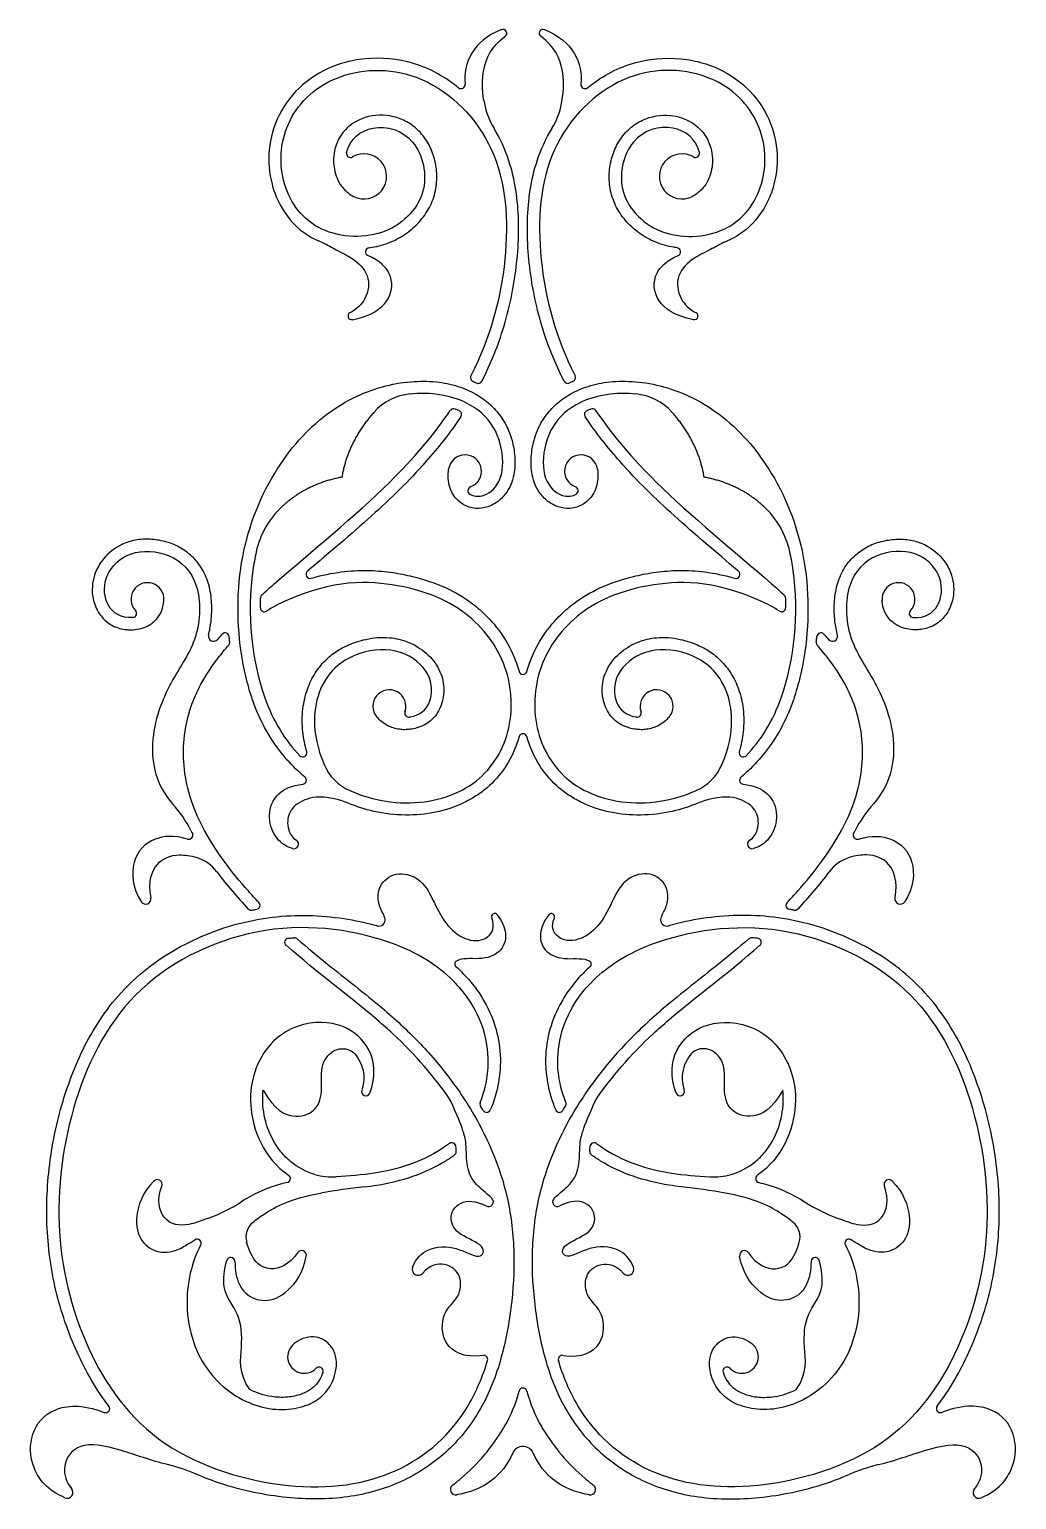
# Model space of a CAD drawing. Extents: x -103 to 101, y -110 to 99.
# Drawn here: x -103.16 to -90.14, y -99.1 to -79.69 of the extents above; entities that cross this region are included whole.
import ezdxf

# ---------------------------------------------------------------- set-up
doc = ezdxf.new("R2010")
doc.units = 0
doc.header["$MEASUREMENT"] = 0
doc.layers.add('LAYER_03', color=5, linetype='CONTINUOUS')

msp = doc.modelspace()

# ---------------------------------------------------------------- linework, layer by layer
at = {"layer": 'LAYER_03'}
for centre, radius, start, end in [((-96.915, -79.736), 0.0505, 306.7183, 111.1248), ((-96.387, -79.736), 0.0505, 68.8752, 233.2817), ((-97.468, -80.414), 0.0536, 231.1136, 5.7701), ((-95.833, -80.414), 0.0536, 174.2299, 308.8864), ((-96.156, -80.465), 1.023, 189.7863, 211.0457), ((-97.145, -80.465), 1.023, 328.9543, 350.2137), ((-98.926, -81.323), 0.0536, 167.1538, 300.3542), ((-98.748, -81.626), 0.298, 242.4834, 120.3542), ((-94.553, -81.626), 0.298, 59.6458, 297.5166), ((-94.376, -81.323), 0.0536, 239.6458, 12.8462), ((-100.277, -84.596), 2.312, 60.8796, 66.3355), ((-93.025, -84.596), 2.312, 113.6645, 119.1204), ((-98.676, -82.621), 0.0536, 97.5199, 245.4703), ((-94.625, -82.621), 0.0536, 294.5297, 82.4801), ((-98.911, -83.47), 0.0483, 117.711, 280.6569), ((-94.39, -83.47), 0.0483, 259.3431, 62.289), ((-97.29, -84.283), 0.0536, 152.8881, 245.3955), ((-97.242, -84.306), 0.0536, 243.1594, 332.8873), ((-96.06, -84.306), 0.0536, 207.1127, 296.8406), ((-96.012, -84.283), 0.0536, 294.6045, 27.1119), ((-98.071, -85.231), 0.735, 95.2444, 138.3159), ((-95.231, -85.231), 0.735, 41.6841, 84.7556), ((-97.565, -84.748), 0.0536, 69.6519, 145.9925), ((-97.515, -84.769), 0.0536, 326.1768, 65.3696), ((-95.787, -84.769), 0.0536, 114.6304, 213.8232), ((-95.736, -84.748), 0.0536, 34.0075, 110.3481), ((-97.416, -85.521), 0.218, 289.7069, 171.8163), ((-95.885, -85.521), 0.218, 8.1837, 250.2931), ((-97.325, -85.777), 0.0536, 109.7069, 240.6606), ((-95.977, -85.777), 0.0536, 299.3394, 70.2931), ((-99.031, -86.839), 1.169, 132.656, 167.4347), ((-94.271, -86.839), 1.169, 12.5653, 47.344), ((-99.46, -86.881), 0.0536, 130.4181, 286.4117), ((-93.842, -86.881), 0.0536, 253.5883, 49.5819), ((-101.605, -87.209), 0.218, 355.6005, 223.7315), ((-100.06, -87.191), 0.0536, 132.1014, 177.8582), ((-93.242, -87.191), 0.0536, 2.1418, 47.8986), ((-91.696, -87.209), 0.218, 316.2685, 184.3995), ((-101.802, -87.397), 0.0536, 274.8013, 43.7315), ((-100.062, -87.322), 0.0536, 179.9264, 302.6068), ((-98.949, -89.062), 2.012, 114.3759, 122.6068), ((-94.352, -89.062), 2.012, 57.3932, 65.6241), ((-93.239, -87.322), 0.0536, 237.3932, 0.0736), ((-91.5, -87.397), 0.0536, 136.2685, 265.1987), ((-100.735, -87.698), 0.0675, 165.6709, 319.557), ((-100.581, -87.707), 0.0536, 5.1395, 138.2864), ((-92.72, -87.707), 0.0536, 41.7136, 174.8605), ((-92.567, -87.698), 0.0675, 220.443, 14.3291), ((-100.574, -87.78), 0.0536, 319.0074, 6.1254), ((-92.728, -87.78), 0.0536, 173.8746, 220.9926), ((-96.651, -88.148), 0.0536, 195.366, 344.634), ((-98.414, -88.623), 0.218, 340.6077, 220.7082), ((-94.888, -88.623), 0.218, 319.2918, 199.3923), ((-98.157, -88.713), 0.0536, 160.6077, 278.882), ((-95.144, -88.713), 0.0536, 261.118, 19.3923), ((-96.651, -89.039), 0.0536, 15.721, 164.279), ((-99.556, -89.239), 0.0536, 223.7202, 15.7036), ((-93.745, -89.239), 0.0536, 164.2964, 316.2798), ((-98.672, -89.137), 0.655, 202.7364, 246.274), ((-94.629, -89.137), 0.655, 293.726, 337.2636), ((-99.562, -89.599), 0.0536, 275.2935, 50.2553), ((-93.739, -89.599), 0.0536, 129.7447, 264.7065), ((-99.374, -90.902), 1.083, 67.4543, 77.7179), ((-93.927, -90.902), 1.083, 102.2821, 112.5457), ((-102.507, -91.013), 1.654, 26.8718, 41.794), ((-90.794, -91.013), 1.654, 138.206, 153.1282), ((-101.061, -90.326), 0.0536, 252.6021, 27.6333), ((-99.673, -90.443), 0.0611, 253.8937, 58.331), ((-93.628, -90.443), 0.0611, 121.669, 286.1063), ((-92.241, -90.326), 0.0536, 152.3667, 287.3979), ((-101.117, -91.13), 0.534, 36.7277, 72.0626), ((-92.184, -91.13), 0.534, 107.9374, 143.2723), ((-101.629, -91.164), 0.0708, 213.9833, 9.9792), ((-100.174, -91.251), 0.0536, 280.115, 43.6001), ((-93.128, -91.251), 0.0536, 136.3999, 259.885), ((-91.673, -91.164), 0.0708, 170.0208, 326.0167), ((-100.236, -91.263), 0.0536, 223.3113, 281.1462), ((-97.024, -91.403), 0.0431, 37.2283, 203.1867), ((-96.277, -91.403), 0.0431, 336.8133, 142.7717), ((-93.065, -91.263), 0.0536, 258.8538, 316.6887), ((-98.55, -91.446), 0.0798, 254.2046, 312.003), ((-94.751, -91.446), 0.0798, 227.997, 285.7954), ((-99.742, -91.739), 0.0536, 93.4334, 228.5995), ((-99.664, -91.735), 0.0536, 48.9417, 91.9069), ((-93.637, -91.735), 0.0536, 88.0931, 131.0583), ((-93.56, -91.739), 0.0536, 311.4005, 86.5666), ((-97.506, -92.027), 0.0455, 121.4875, 228.2669), ((-95.795, -92.027), 0.0455, 311.7331, 58.5125), ((-98.725, -93.71), 0.0574, 159.8208, 338.236), ((-94.576, -93.71), 0.0574, 201.764, 20.1792), ((-97.165, -93.874), 0.0536, 158.0407, 210.708), ((-97.131, -93.932), 0.0536, 209.9021, 336.4498), ((-96.17, -93.932), 0.0536, 203.5502, 330.0979), ((-96.136, -93.874), 0.0536, 329.292, 21.9593), ((-97.589, -94.439), 0.0536, 3.9117, 127.8671), ((-97.586, -94.504), 0.0536, 306.4514, 1.7587), ((-95.715, -94.504), 0.0536, 178.2413, 233.5486), ((-95.712, -94.439), 0.0536, 52.1329, 176.0883), ((-101.477, -94.936), 0.0634, 339.1443, 135.7719), ((-99.774, -94.861), 0.0536, 282.631, 55.5344), ((-99.168, -94.034), 0.805, 253.3636, 273.8057), ((-94.133, -94.034), 0.805, 266.1943, 286.6364), ((-93.527, -94.861), 0.0536, 124.4656, 257.369), ((-91.824, -94.936), 0.0634, 44.2281, 200.8557), ((-97.763, -103.771), 8.857, 96.3351, 100.1192), ((-97.105, -95.166), 0.0634, 241.5065, 45.6521), ((-96.197, -95.166), 0.0634, 134.3479, 298.4935), ((-95.538, -103.771), 8.857, 79.8808, 83.6649), ((-101.511, -93.423), 2.084, 290.0121, 303.0597), ((-91.791, -93.423), 2.084, 236.9403, 249.9879), ((-100.059, -95.629), 0.247, 129.3753, 196.4176), ((-93.242, -95.629), 0.247, 343.5824, 50.6247), ((-100.952, -95.713), 0.0536, 332.3383, 121.5545), ((-92.35, -95.713), 0.0536, 58.4455, 207.6617), ((-100.506, -95.955), 0.0536, 3.4944, 162.8641), ((-99.572, -95.874), 0.0634, 349.8993, 146.5269), ((-93.729, -95.874), 0.0634, 33.4731, 190.1007), ((-92.795, -95.955), 0.0536, 17.1359, 176.5056), ((-98.033, -96.057), 0.0795, 159.4385, 320.1514), ((-95.269, -96.057), 0.0795, 219.8486, 20.5615), ((-99.538, -97.213), 0.218, 126.8143, 315.957), ((-93.763, -97.213), 0.218, 224.043, 53.1857), ((-97.17, -97.247), 0.0536, 343.1007, 98.4757), ((-96.132, -97.247), 0.0536, 81.5243, 196.8993), ((-99.343, -97.402), 0.0536, 342.6499, 135.957), ((-93.959, -97.402), 0.0536, 44.043, 197.3501), ((-96.651, -97.679), 0.0536, 13.9615, 166.0385), ((-98.412, -97.241), 1.761, 329.3475, 346.0385), ((-94.889, -97.241), 1.761, 193.9615, 210.6525), ((-102.158, -97.897), 0.0536, 249.1185, 37.2291), ((-91.143, -97.897), 0.0536, 142.7709, 290.8815), ((-96.651, -98.543), 0.147, 24.1607, 155.8387), ((-101.91, -100.98), 2.411, 66.6485, 76.3674), ((-91.391, -100.98), 2.411, 103.6326, 113.3515), ((-102.666, -99.004), 0.0767, 247.0174, 41.4982), ((-97.538, -98.966), 0.0711, 127.3054, 280.2919), ((-95.763, -98.966), 0.0711, 259.7081, 52.6946), ((-90.636, -99.004), 0.0767, 138.5018, 292.9826)]:
    msp.add_arc(centre, radius, start, end, dxfattribs=at)
for points, degree in [([(-96.933, -79.688), (-97.314, -79.836), (-97.443, -80.131), (-97.415, -80.408)], 3), ([(-96.369, -79.688), (-95.988, -79.836), (-95.859, -80.131), (-95.887, -80.408)], 3), ([(-97.312, -84.332), (-97.296, -84.339), (-97.281, -84.346), (-97.266, -84.354)], 3), ([(-95.99, -84.332), (-96.005, -84.339), (-96.02, -84.346), (-96.036, -84.354)], 3), ([(-98.619, -84.743), (-98.96, -85.126), (-99.041, -85.598)], 2), ([(-94.26, -85.598), (-94.341, -85.126), (-94.682, -84.743)], 2), ([(-99.041, -85.598), (-99.501, -85.684), (-99.822, -85.98)], 2), ([(-93.479, -85.98), (-93.8, -85.684), (-94.26, -85.598)], 2), ([(-100.621, -87.671), (-100.642, -87.695), (-100.663, -87.718), (-100.683, -87.742)], 3), ([(-92.68, -87.671), (-92.659, -87.695), (-92.639, -87.718), (-92.618, -87.742)], 3), ([(-101.032, -90.265), (-101.026, -90.277), (-101.02, -90.289), (-101.013, -90.301)], 3), ([(-92.27, -90.265), (-92.276, -90.277), (-92.282, -90.289), (-92.288, -90.301)], 3), ([(-100.689, -90.81), (-100.563, -90.98), (-100.422, -91.144), (-100.275, -91.3)], 3), ([(-92.613, -90.81), (-92.739, -90.98), (-92.879, -91.144), (-93.026, -91.3)], 3), ([(-100.226, -91.316), (-100.205, -91.312), (-100.185, -91.308), (-100.164, -91.304)], 3), ([(-93.076, -91.316), (-93.096, -91.312), (-93.117, -91.308), (-93.137, -91.304)], 3), ([(-97.536, -92.061), (-97.485, -92.107), (-97.436, -92.155), (-97.39, -92.206)], 3), ([(-95.765, -92.061), (-95.816, -92.107), (-95.865, -92.155), (-95.912, -92.206)], 3), ([(-97.608, -93.827), (-97.818, -93.515), (-98.067, -93.229), (-98.371, -92.945)], 3), ([(-95.694, -93.827), (-95.483, -93.515), (-95.235, -93.229), (-94.93, -92.945)], 3), ([(-97.178, -93.959), (-97.189, -93.94), (-97.2, -93.921), (-97.211, -93.902)], 3), ([(-96.124, -93.959), (-96.113, -93.94), (-96.101, -93.921), (-96.09, -93.902)], 3), ([(-97.533, -94.502), (-97.533, -94.48), (-97.534, -94.458), (-97.536, -94.435)], 3), ([(-95.769, -94.502), (-95.768, -94.48), (-95.767, -94.458), (-95.766, -94.435)], 3), ([(-96.785, -98.483), (-96.921, -98.786), (-97.153, -98.969), (-97.525, -99.036)], 3), ([(-95.776, -99.036), (-96.148, -98.969), (-96.381, -98.786), (-96.517, -98.483)], 3)]:
    msp.add_open_spline(points, degree=degree, dxfattribs=at)
for points, knots in [([(-97.165, -80.639), (-97.195, -80.466), (-97.183, -80.171), (-97.077, -79.92), (-96.884, -79.776)], [263.3929268, 263.3929268, 263.3929268, 263.3929268, 263.7376535, 264.1864776, 264.1864776, 264.1864776, 264.1864776]), ([(-96.137, -80.639), (-96.107, -80.466), (-96.118, -80.171), (-96.225, -79.92), (-96.417, -79.776)], [263.3929268, 263.3929268, 263.3929268, 263.3929268, 263.7376535, 264.1864776, 264.1864776, 264.1864776, 264.1864776]), ([(-97.502, -80.456), (-97.518, -80.442), (-97.629, -80.356), (-97.846, -80.22), (-98.268, -80.068), (-98.701, -80.047), (-99.18, -80.162), (-99.575, -80.387), (-99.893, -80.795), (-100.026, -81.266), (-99.993, -81.661), (-99.862, -82.029), (-99.667, -82.292), (-99.45, -82.432), (-99.362, -82.472), (-99.349, -82.478)], [238.290539, 238.290539, 238.290539, 238.290539, 238.338473, 238.604387, 238.86026, 239.33673, 239.558418, 239.956597, 240.335811, 240.6943, 241.034136, 241.209143, 241.564621, 241.749551, 241.782038, 241.782038, 241.782038, 241.782038]), ([(-95.8, -80.456), (-95.783, -80.442), (-95.673, -80.356), (-95.456, -80.22), (-95.034, -80.068), (-94.6, -80.047), (-94.122, -80.162), (-93.727, -80.387), (-93.408, -80.795), (-93.275, -81.266), (-93.308, -81.661), (-93.439, -82.029), (-93.634, -82.292), (-93.851, -82.432), (-93.939, -82.472), (-93.953, -82.478)], [265.165121, 265.165121, 265.165121, 265.165121, 265.213054, 265.478968, 265.734841, 266.211312, 266.432999, 266.831178, 267.210392, 267.568881, 267.908717, 268.083724, 268.439202, 268.624133, 268.656619, 268.656619, 268.656619, 268.656619]), ([(-98.978, -81.311), (-98.937, -81.133), (-98.641, -80.898), (-98.037, -81.072), (-97.842, -81.863), (-98.455, -82.483), (-99.439, -82.401), (-99.898, -81.702), (-99.825, -80.855), (-99.147, -80.206), (-97.95, -80.178), (-96.912, -81.187), (-96.802, -82.716), (-97.083, -83.76), (-97.337, -84.258)], [248.57439, 248.57439, 248.57439, 248.57439, 249.486298, 250.474345, 251.462392, 252.450438, 253.438485, 254.426532, 255.414578, 256.402625, 257.390672, 258.378718, 259.366765, 260.354812, 260.354812, 260.354812, 260.354812]), ([(-94.323, -81.311), (-94.364, -81.133), (-94.661, -80.898), (-95.265, -81.072), (-95.459, -81.863), (-94.847, -82.483), (-93.862, -82.401), (-93.404, -81.702), (-93.477, -80.855), (-94.155, -80.206), (-95.351, -80.178), (-96.39, -81.187), (-96.499, -82.716), (-96.218, -83.76), (-95.964, -84.258)], [248.57439, 248.57439, 248.57439, 248.57439, 249.486298, 250.474345, 251.462392, 252.450438, 253.438485, 254.426532, 255.414578, 256.402625, 257.390672, 258.378718, 259.366765, 260.354812, 260.354812, 260.354812, 260.354812]), ([(-98.683, -82.568), (-98.669, -82.566), (-98.571, -82.552), (-98.394, -82.502), (-98.176, -82.38), (-97.996, -82.214), (-97.863, -82.014), (-97.79, -81.79), (-97.782, -81.56), (-97.826, -81.343), (-97.917, -81.147), (-98.052, -80.987), (-98.274, -80.843), (-98.596, -80.786), (-98.903, -80.903), (-99.076, -81.098), (-99.14, -81.264), (-99.154, -81.414), (-99.139, -81.577), (-99.085, -81.712), (-99.001, -81.808), (-98.948, -81.854), (-98.908, -81.879), (-98.886, -81.89)], [244.443033, 244.443033, 244.443033, 244.443033, 244.475328, 244.665335, 244.850922, 245.031395, 245.208432, 245.38371, 245.553728, 245.718542, 245.878019, 246.033211, 246.181621, 246.464063, 246.742193, 246.886084, 247.036981, 247.135898, 247.220365, 247.403509, 247.453071, 247.504344, 247.559333, 247.559333, 247.559333, 247.559333]), ([(-94.618, -82.568), (-94.633, -82.566), (-94.731, -82.552), (-94.907, -82.502), (-95.126, -82.38), (-95.305, -82.214), (-95.438, -82.014), (-95.511, -81.79), (-95.52, -81.56), (-95.475, -81.343), (-95.385, -81.147), (-95.25, -80.987), (-95.028, -80.843), (-94.705, -80.786), (-94.399, -80.903), (-94.226, -81.098), (-94.161, -81.264), (-94.147, -81.414), (-94.162, -81.577), (-94.217, -81.712), (-94.3, -81.808), (-94.353, -81.854), (-94.394, -81.879), (-94.416, -81.89)], [244.443033, 244.443033, 244.443033, 244.443033, 244.475328, 244.665335, 244.850922, 245.031395, 245.208432, 245.38371, 245.553728, 245.718542, 245.878019, 246.033211, 246.181621, 246.464063, 246.742193, 246.886084, 247.036981, 247.135898, 247.220365, 247.403509, 247.453071, 247.504344, 247.559333, 247.559333, 247.559333, 247.559333]), ([(-97.194, -84.33), (-97.115, -84.176), (-96.93, -83.756), (-96.781, -83.175), (-96.714, -82.619), (-96.698, -82.077), (-96.776, -81.515), (-96.952, -81.127), (-97.033, -80.993)], [260.520127, 260.520127, 260.520127, 260.520127, 260.909086, 261.545128, 261.855809, 262.162592, 262.758391, 263.109655, 263.109655, 263.109655, 263.109655]), ([(-96.107, -84.33), (-96.187, -84.176), (-96.372, -83.756), (-96.521, -83.175), (-96.588, -82.619), (-96.603, -82.077), (-96.526, -81.515), (-96.349, -81.127), (-96.268, -80.993)], [260.520127, 260.520127, 260.520127, 260.520127, 260.909086, 261.545128, 261.855809, 262.162592, 262.758391, 263.109655, 263.109655, 263.109655, 263.109655]), ([(-99.152, -82.576), (-99.054, -82.63), (-98.882, -82.704), (-98.661, -82.919), (-98.696, -83.231), (-98.842, -83.38), (-98.934, -83.428)], [241.946313, 241.946313, 241.946313, 241.946313, 242.17459, 242.477946, 242.781303, 243.002104, 243.002104, 243.002104, 243.002104]), ([(-98.902, -83.518), (-98.647, -83.47), (-98.373, -83.266), (-98.358, -82.93), (-98.532, -82.746), (-98.698, -82.67)], [243.104508, 243.104508, 243.104508, 243.104508, 243.526697, 244.003606, 244.339744, 244.339744, 244.339744, 244.339744]), ([(-94.399, -83.518), (-94.655, -83.47), (-94.928, -83.266), (-94.943, -82.93), (-94.77, -82.746), (-94.603, -82.67)], [243.104508, 243.104508, 243.104508, 243.104508, 243.526697, 244.003606, 244.339744, 244.339744, 244.339744, 244.339744]), ([(-94.15, -82.576), (-94.248, -82.63), (-94.419, -82.704), (-94.64, -82.919), (-94.605, -83.231), (-94.459, -83.38), (-94.368, -83.428)], [268.820895, 268.820895, 268.820895, 268.820895, 269.049171, 269.352528, 269.655885, 269.876685, 269.876685, 269.876685, 269.876685]), ([(-99.528, -89.558), (-99.613, -89.487), (-99.817, -89.29), (-100.032, -88.976), (-100.172, -88.672), (-100.261, -88.42), (-100.359, -88.037), (-100.426, -87.483), (-100.39, -86.606), (-100.115, -85.799), (-99.671, -85.157), (-99.305, -84.799), (-98.915, -84.547), (-98.521, -84.395), (-98.146, -84.328), (-97.808, -84.329), (-97.517, -84.386), (-97.278, -84.49), (-97.087, -84.626), (-96.939, -84.789), (-96.846, -84.956), (-96.785, -85.136), (-96.754, -85.323), (-96.757, -85.51), (-96.798, -85.682), (-96.878, -85.829), (-96.994, -85.936), (-97.129, -86.001), (-97.28, -86.023), (-97.42, -85.977), (-97.516, -85.903), (-97.577, -85.826), (-97.623, -85.728), (-97.643, -85.613), (-97.638, -85.531), (-97.632, -85.49)], [743.853604, 743.853604, 743.853604, 743.853604, 744.099881, 744.487238, 744.698872, 744.848445, 745.084373, 745.583936, 746.093261, 747.039137, 747.4577, 747.835024, 748.178167, 748.491658, 748.775447, 749.027245, 749.245086, 749.43603, 749.606806, 749.767794, 749.925957, 750.032239, 750.191931, 750.347569, 750.448039, 750.58731, 750.715584, 750.797006, 750.920811, 751.050135, 751.116988, 751.190078, 751.269824, 751.356239, 751.450932, 751.450932, 751.450932, 751.450932]), ([(-95.669, -85.49), (-95.663, -85.531), (-95.659, -85.613), (-95.679, -85.728), (-95.724, -85.826), (-95.786, -85.903), (-95.882, -85.977), (-96.021, -86.023), (-96.173, -86.001), (-96.307, -85.936), (-96.424, -85.829), (-96.504, -85.682), (-96.545, -85.51), (-96.547, -85.323), (-96.516, -85.136), (-96.456, -84.956), (-96.363, -84.789), (-96.215, -84.626), (-96.024, -84.49), (-95.784, -84.386), (-95.493, -84.329), (-95.155, -84.328), (-94.78, -84.395), (-94.386, -84.547), (-93.996, -84.799), (-93.63, -85.157), (-93.186, -85.799), (-92.912, -86.606), (-92.876, -87.483), (-92.942, -88.037), (-93.041, -88.42), (-93.129, -88.672), (-93.269, -88.976), (-93.485, -89.29), (-93.689, -89.487), (-93.773, -89.558)], [807.376342, 807.376342, 807.376342, 807.376342, 807.471034, 807.557449, 807.637196, 807.710285, 807.777139, 807.906463, 808.030268, 808.11169, 808.239963, 808.379235, 808.479705, 808.635343, 808.795035, 808.901317, 809.059479, 809.220467, 809.391243, 809.582187, 809.800028, 810.051827, 810.335615, 810.649106, 810.992249, 811.369574, 811.788136, 812.734012, 813.243338, 813.7429, 813.978828, 814.128402, 814.340035, 814.727392, 814.97367, 814.97367, 814.97367, 814.97367]), ([(-97.351, -85.823), (-97.284, -85.861), (-97.115, -85.856), (-96.889, -85.608), (-96.931, -85.071), (-97.198, -84.693), (-97.633, -84.494), (-98.021, -84.489), (-98.138, -84.5)], [752.2304, 752.2304, 752.2304, 752.2304, 752.871384, 753.626351, 754.381319, 755.136287, 755.891255, 756.191532, 756.191532, 756.191532, 756.191532]), ([(-95.164, -84.5), (-95.281, -84.489), (-95.669, -84.494), (-96.104, -84.693), (-96.37, -85.071), (-96.413, -85.608), (-96.187, -85.856), (-96.018, -85.861), (-95.951, -85.823)], [802.635741, 802.635741, 802.635741, 802.635741, 802.936019, 803.690986, 804.445954, 805.200922, 805.95589, 806.596874, 806.596874, 806.596874, 806.596874]), ([(-100.096, -87.151), (-100.042, -87.103), (-99.494, -86.616), (-98.488, -85.813), (-97.827, -85.04), (-97.61, -84.718)], [772.680922, 772.680922, 772.680922, 772.680922, 772.790218, 773.777892, 774.448162, 774.448162, 774.448162, 774.448162]), ([(-97.47, -84.799), (-97.61, -85.007), (-97.974, -85.471), (-98.662, -86.138), (-99.207, -86.595), (-99.491, -86.837), (-99.495, -86.841)], [774.614592, 774.614592, 774.614592, 774.614592, 775.175642, 775.932042, 776.755717, 776.767121, 776.767121, 776.767121, 776.767121]), ([(-97.546, -84.698), (-97.532, -84.703), (-97.514, -84.71), (-97.496, -84.718), (-97.492, -84.72)], [774.50145783, 774.50145783, 774.50145783, 774.50145783, 774.53605061, 774.54534257, 774.54534257, 774.54534257, 774.54534257]), ([(-93.807, -86.841), (-93.811, -86.837), (-94.095, -86.595), (-94.64, -86.138), (-95.327, -85.471), (-95.692, -85.007), (-95.831, -84.799)], [782.060153, 782.060153, 782.060153, 782.060153, 782.071557, 782.895231, 783.651632, 784.212681, 784.212681, 784.212681, 784.212681]), ([(-95.809, -84.72), (-95.805, -84.718), (-95.788, -84.71), (-95.769, -84.703), (-95.755, -84.698)], [784.28193087, 784.28193087, 784.28193087, 784.28193087, 784.29122284, 784.32581562, 784.32581562, 784.32581562, 784.32581562]), ([(-95.692, -84.718), (-95.474, -85.04), (-94.814, -85.813), (-93.808, -86.616), (-93.26, -87.103), (-93.206, -87.151)], [784.379111, 784.379111, 784.379111, 784.379111, 785.049381, 786.037055, 786.146352, 786.146352, 786.146352, 786.146352]), ([(-100.8, -87.682), (-100.785, -87.624), (-100.76, -87.483), (-100.752, -87.26), (-100.786, -87.022), (-100.874, -86.809), (-101.011, -86.638), (-101.182, -86.515), (-101.372, -86.441), (-101.569, -86.411), (-101.765, -86.422), (-102.002, -86.496), (-102.198, -86.661), (-102.331, -86.921), (-102.349, -87.17), (-102.261, -87.389), (-102.134, -87.529), (-102.001, -87.592), (-101.892, -87.612), (-101.769, -87.616), (-101.655, -87.593), (-101.555, -87.535), (-101.486, -87.478), (-101.416, -87.379), (-101.393, -87.283), (-101.388, -87.226)], [138.445204, 138.445204, 138.445204, 138.445204, 138.579992, 138.764532, 138.944397, 139.115262, 139.276067, 139.431184, 139.582875, 139.731142, 139.876427, 140.019277, 140.283349, 140.432133, 140.666174, 140.827097, 140.950067, 141.082443, 141.152548, 141.195668, 141.359916, 141.406038, 141.455028, 141.560035, 141.672425, 141.672425, 141.672425, 141.672425]), ([(-101.797, -87.451), (-101.817, -87.452), (-101.99, -87.454), (-102.186, -87.272), (-102.186, -86.882), (-101.863, -86.551), (-101.291, -86.575), (-100.891, -86.966), (-100.912, -87.749), (-101.301, -88.259), (-101.616, -89.04), (-101.497, -89.661), (-101.274, -89.911)], [142.410755, 142.410755, 142.410755, 142.410755, 142.472444, 142.971136, 143.469828, 143.96852, 144.467213, 144.965905, 145.464597, 145.963289, 146.461981, 146.882299, 146.882299, 146.882299, 146.882299]), ([(-92.501, -87.682), (-92.516, -87.624), (-92.542, -87.483), (-92.55, -87.26), (-92.515, -87.022), (-92.428, -86.809), (-92.291, -86.638), (-92.12, -86.515), (-91.929, -86.441), (-91.732, -86.411), (-91.537, -86.422), (-91.299, -86.496), (-91.103, -86.661), (-90.97, -86.921), (-90.953, -87.17), (-91.04, -87.389), (-91.167, -87.529), (-91.301, -87.592), (-91.409, -87.612), (-91.533, -87.616), (-91.646, -87.593), (-91.747, -87.535), (-91.816, -87.478), (-91.885, -87.379), (-91.909, -87.283), (-91.914, -87.226)], [138.445204, 138.445204, 138.445204, 138.445204, 138.579992, 138.764532, 138.944397, 139.115262, 139.276067, 139.431184, 139.582875, 139.731142, 139.876427, 140.019277, 140.283349, 140.432133, 140.666174, 140.827097, 140.950067, 141.082443, 141.152548, 141.195668, 141.359916, 141.406038, 141.455028, 141.560035, 141.672425, 141.672425, 141.672425, 141.672425]), ([(-91.504, -87.451), (-91.485, -87.452), (-91.311, -87.454), (-91.116, -87.272), (-91.115, -86.882), (-91.439, -86.551), (-92.01, -86.575), (-92.41, -86.966), (-92.389, -87.749), (-92, -88.259), (-91.685, -89.04), (-91.805, -89.661), (-92.027, -89.911)], [142.410755, 142.410755, 142.410755, 142.410755, 142.472444, 142.971136, 143.469828, 143.96852, 144.467213, 144.965905, 145.464597, 145.963289, 146.461981, 146.882299, 146.882299, 146.882299, 146.882299]), ([(-100.171, -86.585), (-100.189, -86.664), (-100.306, -87.302), (-100.184, -88.456), (-99.785, -89.078), (-99.595, -89.276)], [758.596541, 758.596541, 758.596541, 758.596541, 758.706719, 759.461687, 759.979738, 759.979738, 759.979738, 759.979738]), ([(-93.707, -89.276), (-93.517, -89.078), (-93.117, -88.456), (-92.995, -87.302), (-93.112, -86.664), (-93.13, -86.585)], [798.847535, 798.847535, 798.847535, 798.847535, 799.365586, 800.120554, 800.230732, 800.230732, 800.230732, 800.230732]), ([(-98.936, -89.737), (-98.737, -89.824), (-98.189, -89.963), (-97.328, -89.78), (-96.798, -89.099), (-96.772, -88.183), (-97.252, -87.424), (-98.111, -86.982), (-99.159, -86.948), (-99.779, -87.23)], [767.388861, 767.388861, 767.388861, 767.388861, 767.842406, 768.597374, 769.352341, 770.107309, 770.862277, 771.617245, 772.248268, 772.248268, 772.248268, 772.248268]), ([(-99.445, -86.933), (-99.423, -86.926), (-99.278, -86.886), (-99.019, -86.836), (-98.679, -86.823), (-98.379, -86.852), (-98.041, -86.918), (-97.677, -87.037), (-97.351, -87.231), (-97.093, -87.46), (-96.885, -87.717), (-96.76, -87.973), (-96.713, -88.125), (-96.702, -88.162)], [776.876025, 776.876025, 776.876025, 776.876025, 776.927628, 777.212523, 777.463924, 777.687136, 777.885744, 778.234516, 778.539841, 778.729402, 779.005112, 779.275592, 779.361532, 779.361532, 779.361532, 779.361532]), ([(-96.599, -88.162), (-96.589, -88.125), (-96.541, -87.973), (-96.416, -87.717), (-96.209, -87.46), (-95.95, -87.231), (-95.624, -87.037), (-95.261, -86.918), (-94.922, -86.852), (-94.622, -86.823), (-94.282, -86.836), (-94.024, -86.886), (-93.879, -86.926), (-93.857, -86.933)], [779.465741, 779.465741, 779.465741, 779.465741, 779.551682, 779.822161, 780.097871, 780.287432, 780.592757, 780.94153, 781.140137, 781.363349, 781.61475, 781.899646, 781.951249, 781.951249, 781.951249, 781.951249]), ([(-93.522, -87.23), (-94.142, -86.948), (-95.19, -86.982), (-96.049, -87.424), (-96.53, -88.183), (-96.503, -89.099), (-95.973, -89.78), (-95.113, -89.963), (-94.564, -89.824), (-94.366, -89.737)], [786.579006, 786.579006, 786.579006, 786.579006, 787.210029, 787.964997, 788.719964, 789.474932, 790.2299, 790.984868, 791.438413, 791.438413, 791.438413, 791.438413]), ([(-100.116, -87.322), (-100.116, -87.302), (-100.115, -87.258), (-100.114, -87.214), (-100.113, -87.189)], [772.54953543, 772.54953543, 772.54953543, 772.54953543, 772.59346171, 772.64897754, 772.64897754, 772.64897754, 772.64897754]), ([(-93.188, -87.189), (-93.187, -87.214), (-93.186, -87.258), (-93.186, -87.302), (-93.186, -87.322)], [786.17829591, 786.17829591, 786.17829591, 786.17829591, 786.23381174, 786.27773802, 786.27773802, 786.27773802, 786.27773802]), ([(-100.521, -87.774), (-100.523, -87.755), (-100.525, -87.731), (-100.527, -87.707), (-100.528, -87.702)], [138.11104762, 138.11104762, 138.11104762, 138.11104762, 138.15329463, 138.16512002, 138.16512002, 138.16512002, 138.16512002]), ([(-99.504, -89.225), (-99.529, -89.139), (-99.567, -88.95), (-99.567, -88.668), (-99.506, -88.404), (-99.404, -88.189), (-99.272, -88.02), (-99.12, -87.896), (-98.938, -87.8), (-98.703, -87.724), (-98.433, -87.702), (-98.199, -87.755), (-97.998, -87.857), (-97.855, -87.981), (-97.756, -88.134), (-97.697, -88.292), (-97.688, -88.456), (-97.726, -88.607), (-97.775, -88.71), (-97.847, -88.799), (-97.942, -88.869), (-98.043, -88.91), (-98.134, -88.928), (-98.211, -88.934), (-98.312, -88.927), (-98.447, -88.886), (-98.538, -88.812), (-98.579, -88.765)], [760.085842, 760.085842, 760.085842, 760.085842, 760.285926, 760.514931, 760.713964, 760.888119, 761.04548, 761.190185, 761.324419, 761.505821, 761.739156, 761.9264, 762.035251, 762.243131, 762.343314, 762.439782, 762.619196, 762.703783, 762.787289, 762.872215, 762.959039, 763.048159, 763.116041, 763.166351, 763.220662, 763.341438, 763.478041, 763.478041, 763.478041, 763.478041]), ([(-94.722, -88.765), (-94.763, -88.812), (-94.854, -88.886), (-94.99, -88.927), (-95.09, -88.934), (-95.167, -88.928), (-95.258, -88.91), (-95.36, -88.869), (-95.454, -88.799), (-95.527, -88.71), (-95.576, -88.607), (-95.614, -88.456), (-95.605, -88.292), (-95.545, -88.134), (-95.446, -87.981), (-95.304, -87.857), (-95.102, -87.755), (-94.869, -87.702), (-94.598, -87.724), (-94.364, -87.8), (-94.182, -87.896), (-94.03, -88.02), (-93.898, -88.189), (-93.795, -88.404), (-93.734, -88.668), (-93.735, -88.95), (-93.773, -89.139), (-93.797, -89.225)], [795.349233, 795.349233, 795.349233, 795.349233, 795.485836, 795.606611, 795.660923, 795.711233, 795.779114, 795.868235, 795.955058, 796.039985, 796.123491, 796.208077, 796.387491, 796.483959, 796.584142, 796.792022, 796.900874, 797.088118, 797.321452, 797.502854, 797.637089, 797.781793, 797.939154, 798.113309, 798.312342, 798.541348, 798.741431, 798.741431, 798.741431, 798.741431]), ([(-92.781, -87.774), (-92.779, -87.755), (-92.776, -87.731), (-92.774, -87.707), (-92.774, -87.702)], [138.11104762, 138.11104762, 138.11104762, 138.11104762, 138.15329463, 138.16512002, 138.16512002, 138.16512002, 138.16512002]), ([(-100.135, -91.214), (-100.182, -91.164), (-100.343, -90.99), (-100.596, -90.681), (-100.876, -90.249), (-101.118, -89.682), (-101.166, -88.995), (-100.959, -88.393), (-100.716, -88.034), (-100.582, -87.87), (-100.533, -87.815)], [135.207352, 135.207352, 135.207352, 135.207352, 135.361874, 135.738725, 136.098526, 136.512127, 137.110327, 137.604373, 137.913508, 138.078153, 138.078153, 138.078153, 138.078153]), ([(-98.149, -88.766), (-98.145, -88.765), (-98.012, -88.743), (-97.847, -88.598), (-97.839, -88.194), (-98.236, -87.85), (-98.816, -87.871), (-99.376, -88.24), (-99.456, -88.96), (-99.276, -89.391)], [764.242947, 764.242947, 764.242947, 764.242947, 764.256768, 764.728335, 765.199902, 765.671469, 766.143036, 766.614603, 767.017643, 767.017643, 767.017643, 767.017643]), ([(-94.025, -89.391), (-93.845, -88.96), (-93.925, -88.24), (-94.486, -87.871), (-95.065, -87.85), (-95.462, -88.194), (-95.455, -88.598), (-95.289, -88.743), (-95.156, -88.765), (-95.152, -88.766)], [791.80963, 791.80963, 791.80963, 791.80963, 792.212671, 792.684238, 793.155805, 793.627372, 794.098938, 794.570505, 794.584326, 794.584326, 794.584326, 794.584326]), ([(-93.167, -91.214), (-93.119, -91.164), (-92.958, -90.99), (-92.706, -90.681), (-92.426, -90.249), (-92.183, -89.682), (-92.135, -88.995), (-92.343, -88.393), (-92.585, -88.034), (-92.72, -87.87), (-92.768, -87.815)], [135.207352, 135.207352, 135.207352, 135.207352, 135.361874, 135.738725, 136.098526, 136.512127, 137.110327, 137.604373, 137.913508, 138.078153, 138.078153, 138.078153, 138.078153]), ([(-96.702, -89.024), (-96.711, -89.054), (-96.756, -89.196), (-96.875, -89.44), (-97.075, -89.666), (-97.27, -89.812), (-97.492, -89.935), (-97.805, -90.037), (-98.208, -90.074), (-98.601, -90.027), (-98.849, -89.948), (-98.959, -89.902)], [739.44419, 739.44419, 739.44419, 739.44419, 739.513531, 739.778713, 740.045982, 740.182723, 740.322811, 740.612039, 740.913434, 741.2254, 741.492875, 741.492875, 741.492875, 741.492875]), ([(-94.342, -89.902), (-94.453, -89.948), (-94.7, -90.027), (-95.093, -90.074), (-95.497, -90.037), (-95.809, -89.935), (-96.031, -89.812), (-96.226, -89.666), (-96.426, -89.44), (-96.546, -89.196), (-96.591, -89.054), (-96.599, -89.024)], [737.291792, 737.291792, 737.291792, 737.291792, 737.559267, 737.871233, 738.172627, 738.461856, 738.601944, 738.738685, 739.005953, 739.271136, 739.340477, 739.340477, 739.340477, 739.340477]), ([(-99.69, -90.502), (-99.802, -90.47), (-99.953, -90.326), (-100.026, -90.066), (-99.929, -89.776), (-99.704, -89.666), (-99.557, -89.652)], [742.699402, 742.699402, 742.699402, 742.699402, 742.928623, 743.228976, 743.529329, 743.759383, 743.759383, 743.759383, 743.759383]), ([(-93.744, -89.652), (-93.598, -89.666), (-93.373, -89.776), (-93.275, -90.066), (-93.349, -90.326), (-93.499, -90.47), (-93.611, -90.502)], [815.067891, 815.067891, 815.067891, 815.067891, 815.297944, 815.598298, 815.898651, 816.127871, 816.127871, 816.127871, 816.127871]), ([(-99.144, -89.844), (-99.342, -89.801), (-99.575, -89.857), (-99.752, -90.003), (-99.772, -90.233), (-99.694, -90.359), (-99.641, -90.391)], [741.6376247, 741.6376247, 741.6376247, 741.6376247, 741.8595478, 742.1260292, 742.3925105, 742.5686349, 742.5686349, 742.5686349, 742.5686349]), ([(-93.66, -90.391), (-93.607, -90.359), (-93.53, -90.233), (-93.549, -90.003), (-93.726, -89.857), (-93.959, -89.801), (-94.157, -89.844)], [816.2586385, 816.2586385, 816.2586385, 816.2586385, 816.4347629, 816.7012443, 816.9677257, 817.1896487, 817.1896487, 817.1896487, 817.1896487]), ([(-101.077, -90.377), (-101.254, -90.322), (-101.562, -90.352), (-101.825, -90.614), (-101.813, -91.017), (-101.687, -91.203)], [147.318913, 147.318913, 147.318913, 147.318913, 147.657174, 148.076803, 148.451193, 148.451193, 148.451193, 148.451193]), ([(-92.224, -90.377), (-92.048, -90.322), (-91.739, -90.352), (-91.477, -90.614), (-91.488, -91.017), (-91.614, -91.203)], [147.318913, 147.318913, 147.318913, 147.318913, 147.657174, 148.076803, 148.451193, 148.451193, 148.451193, 148.451193]), ([(-101.559, -91.151), (-101.598, -90.93), (-101.493, -90.655), (-101.241, -90.57), (-101.039, -90.593), (-100.953, -90.621)], [148.5950364, 148.5950364, 148.5950364, 148.5950364, 148.9040265, 149.2412449, 149.4447524, 149.4447524, 149.4447524, 149.4447524]), ([(-91.742, -91.151), (-91.704, -90.93), (-91.808, -90.655), (-92.061, -90.57), (-92.262, -90.593), (-92.349, -90.621)], [148.5950364, 148.5950364, 148.5950364, 148.5950364, 148.9040265, 149.2412449, 149.4447524, 149.4447524, 149.4447524, 149.4447524]), ([(-98.497, -91.505), (-98.451, -91.463), (-98.505, -91.339), (-98.571, -91.217), (-98.558, -90.957), (-98.297, -90.788), (-97.973, -90.905), (-97.827, -91.206), (-97.66, -91.542), (-97.38, -91.737), (-97.098, -91.714), (-97.015, -91.534), (-97.064, -91.42)], [439.921352, 439.921352, 439.921352, 439.921352, 440.117818, 440.359785, 440.601751, 440.843718, 441.085684, 441.32765, 441.569617, 441.811583, 442.05355, 442.261073, 442.261073, 442.261073, 442.261073]), ([(-94.805, -91.505), (-94.851, -91.463), (-94.797, -91.339), (-94.73, -91.217), (-94.743, -90.957), (-95.004, -90.788), (-95.329, -90.905), (-95.475, -91.206), (-95.641, -91.542), (-95.921, -91.737), (-96.204, -91.714), (-96.287, -91.534), (-96.237, -91.42)], [439.921352, 439.921352, 439.921352, 439.921352, 440.117818, 440.359785, 440.601751, 440.843718, 441.085684, 441.32765, 441.569617, 441.811583, 442.05355, 442.261073, 442.261073, 442.261073, 442.261073]), ([(-102.116, -97.864), (-102.283, -97.645), (-102.564, -97.152), (-102.843, -96.336), (-102.961, -95.456), (-102.906, -94.553), (-102.695, -93.669), (-102.389, -92.976), (-102.037, -92.483), (-101.712, -92.153), (-101.328, -91.875), (-100.899, -91.653), (-100.438, -91.491), (-99.807, -91.366), (-99.178, -91.383), (-98.721, -91.481), (-98.576, -91.521), (-98.572, -91.523)], [432.747539, 432.747539, 432.747539, 432.747539, 433.36569, 434.009863, 434.668466, 435.345049, 436.024323, 436.695474, 437.03167, 437.374565, 437.728217, 438.089461, 438.4544, 438.818832, 439.523222, 439.851804, 439.861321, 439.861321, 439.861321, 439.861321]), ([(-96.99, -91.377), (-96.928, -91.458), (-96.845, -91.656), (-96.939, -91.885), (-97.19, -91.978), (-97.456, -91.943), (-97.53, -91.988)], [442.3541266, 442.3541266, 442.3541266, 442.3541266, 442.554953, 442.8087984, 443.0626439, 443.2694126, 443.2694126, 443.2694126, 443.2694126]), ([(-96.311, -91.377), (-96.373, -91.458), (-96.457, -91.656), (-96.363, -91.885), (-96.111, -91.978), (-95.845, -91.943), (-95.772, -91.988)], [442.3541266, 442.3541266, 442.3541266, 442.3541266, 442.554953, 442.8087984, 443.0626439, 443.2694126, 443.2694126, 443.2694126, 443.2694126]), ([(-91.186, -97.864), (-91.019, -97.645), (-90.738, -97.152), (-90.458, -96.336), (-90.34, -95.456), (-90.395, -94.553), (-90.606, -93.669), (-90.912, -92.976), (-91.264, -92.483), (-91.589, -92.153), (-91.973, -91.875), (-92.403, -91.653), (-92.863, -91.491), (-93.494, -91.366), (-94.124, -91.383), (-94.58, -91.481), (-94.725, -91.521), (-94.73, -91.523)], [432.747539, 432.747539, 432.747539, 432.747539, 433.36569, 434.009863, 434.668466, 435.345049, 436.024323, 436.695474, 437.03167, 437.374565, 437.728217, 438.089461, 438.4544, 438.818832, 439.523222, 439.851804, 439.861321, 439.861321, 439.861321, 439.861321]), ([(-97.509, -92.314), (-97.687, -92.117), (-98.263, -91.697), (-99.938, -91.378), (-101.767, -92.169), (-102.61, -93.676), (-102.884, -95.483), (-102.482, -97.134), (-101.517, -98.493), (-99.684, -99.037), (-98.251, -98.827), (-97.438, -98.089), (-97.182, -97.472), (-97.118, -97.262)], [446.743176, 446.743176, 446.743176, 446.743176, 447.46711, 448.454785, 449.442459, 450.430134, 451.417808, 452.405482, 453.393157, 454.380831, 455.368505, 456.35618, 456.826385, 456.826385, 456.826385, 456.826385]), ([(-95.792, -92.314), (-95.614, -92.117), (-95.038, -91.697), (-93.363, -91.378), (-91.534, -92.169), (-90.691, -93.676), (-90.418, -95.483), (-90.819, -97.134), (-91.785, -98.493), (-93.617, -99.037), (-95.051, -98.827), (-95.864, -98.089), (-96.12, -97.472), (-96.183, -97.262)], [446.743176, 446.743176, 446.743176, 446.743176, 447.46711, 448.454785, 449.442459, 450.430133, 451.417808, 452.405482, 453.393157, 454.380831, 455.368505, 456.35618, 456.826385, 456.826385, 456.826385, 456.826385]), ([(-98.371, -92.945), (-98.436, -92.885), (-98.846, -92.518), (-99.356, -92.15), (-99.777, -91.779)], [463.053463, 463.053463, 463.053463, 463.053463, 463.220237, 464.070976, 464.070976, 464.070976, 464.070976]), ([(-99.745, -91.685), (-99.74, -91.685), (-99.713, -91.683), (-99.687, -91.682), (-99.666, -91.682)], [420.17775457, 420.17775457, 420.17775457, 420.17775457, 420.18996155, 420.23670253, 420.23670253, 420.23670253, 420.23670253]), ([(-99.629, -91.695), (-99.499, -91.808), (-99.126, -92.116), (-98.656, -92.476), (-98.341, -92.754), (-98.261, -92.828)], [420.266698, 420.266698, 420.266698, 420.266698, 420.653217, 421.348356, 421.591888, 421.591888, 421.591888, 421.591888]), ([(-93.672, -91.695), (-93.803, -91.808), (-94.175, -92.116), (-94.646, -92.476), (-94.96, -92.754), (-95.04, -92.828)], [420.266698, 420.266698, 420.266698, 420.266698, 420.653217, 421.348356, 421.591888, 421.591888, 421.591888, 421.591888]), ([(-94.93, -92.945), (-94.866, -92.885), (-94.455, -92.518), (-93.945, -92.15), (-93.524, -91.779)], [419.065878, 419.065878, 419.065878, 419.065878, 419.232652, 420.083391, 420.083391, 420.083391, 420.083391]), ([(-93.556, -91.685), (-93.562, -91.685), (-93.588, -91.683), (-93.614, -91.682), (-93.635, -91.682)], [420.17775457, 420.17775457, 420.17775457, 420.17775457, 420.18996155, 420.23670253, 420.23670253, 420.23670253, 420.23670253]), ([(-97.39, -92.206), (-97.338, -92.263), (-97.246, -92.379), (-97.1, -92.618), (-96.978, -92.931), (-96.938, -93.284), (-96.97, -93.629), (-97.031, -93.837), (-97.082, -93.954)], [443.486867, 443.486867, 443.486867, 443.486867, 443.659253, 443.816184, 444.113691, 444.405648, 444.603742, 444.888066, 444.888066, 444.888066, 444.888066]), ([(-95.912, -92.206), (-95.963, -92.263), (-96.055, -92.379), (-96.202, -92.618), (-96.324, -92.931), (-96.364, -93.284), (-96.331, -93.629), (-96.27, -93.837), (-96.219, -93.954)], [443.486867, 443.486867, 443.486867, 443.486867, 443.659253, 443.816184, 444.113691, 444.405648, 444.603742, 444.888066, 444.888066, 444.888066, 444.888066]), ([(-97.215, -93.854), (-97.161, -93.721), (-97.055, -93.26), (-97.179, -92.738), (-97.444, -92.386), (-97.509, -92.314)], [445.062696, 445.062696, 445.062696, 445.062696, 445.491761, 446.479436, 446.743176, 446.743176, 446.743176, 446.743176]), ([(-96.086, -93.854), (-96.14, -93.721), (-96.247, -93.26), (-96.123, -92.738), (-95.857, -92.386), (-95.792, -92.314)], [445.062696, 445.062696, 445.062696, 445.062696, 445.491761, 446.479436, 446.743176, 446.743176, 446.743176, 446.743176]), ([(-98.672, -93.732), (-98.63, -93.628), (-98.582, -93.312), (-98.788, -92.938), (-99.269, -92.732), (-99.987, -92.923), (-100.393, -93.8), (-100.069, -94.593), (-99.744, -94.816)], [244.188352, 244.188352, 244.188352, 244.188352, 244.523014, 245.16168, 245.800346, 246.439012, 247.077679, 247.650948, 247.650948, 247.650948, 247.650948]), ([(-94.63, -93.732), (-94.671, -93.628), (-94.72, -93.312), (-94.513, -92.938), (-94.032, -92.732), (-93.314, -92.923), (-92.909, -93.8), (-93.232, -94.593), (-93.558, -94.816)], [270.942524, 270.942524, 270.942524, 270.942524, 271.277186, 271.915852, 272.554518, 273.193184, 273.83185, 274.40512, 274.40512, 274.40512, 274.40512]), ([(-98.261, -92.828), (-98.104, -92.974), (-97.81, -93.276), (-97.408, -93.809), (-97.069, -94.419), (-96.832, -95.116), (-96.75, -95.844), (-96.796, -96.569), (-96.908, -97.162), (-97.066, -97.617), (-97.275, -98.041), (-97.649, -98.503), (-98.147, -98.829), (-98.599, -98.994), (-99.103, -99.099), (-99.647, -99.098), (-100.208, -99.01), (-100.605, -98.904), (-100.852, -98.811), (-100.954, -98.766)], [421.591888, 421.591888, 421.591888, 421.591888, 422.073207, 422.53292, 423.083005, 423.630557, 424.172333, 424.712066, 425.253074, 425.521105, 425.786427, 426.309583, 426.834371, 427.103664, 427.382341, 427.984054, 428.312111, 428.651902, 428.902237, 428.902237, 428.902237, 428.902237]), ([(-95.04, -92.828), (-95.197, -92.974), (-95.491, -93.276), (-95.894, -93.809), (-96.232, -94.419), (-96.47, -95.116), (-96.551, -95.844), (-96.505, -96.569), (-96.393, -97.162), (-96.235, -97.617), (-96.026, -98.041), (-95.653, -98.503), (-95.154, -98.829), (-94.703, -98.994), (-94.198, -99.099), (-93.654, -99.098), (-93.094, -99.01), (-92.697, -98.904), (-92.45, -98.811), (-92.347, -98.766)], [421.591888, 421.591888, 421.591888, 421.591888, 422.073207, 422.53292, 423.083005, 423.630557, 424.172333, 424.712066, 425.253074, 425.521105, 425.786427, 426.309583, 426.834371, 427.103664, 427.382341, 427.984054, 428.312111, 428.651902, 428.902237, 428.902237, 428.902237, 428.902237]), ([(-100.078, -93.694), (-99.927, -93.961), (-99.671, -94.075), (-99.381, -93.986), (-99.286, -93.728), (-99.338, -93.374), (-99.165, -93.14), (-98.923, -93.133), (-98.786, -93.299), (-98.727, -93.55), (-98.779, -93.69)], [241.840716, 241.840716, 241.840716, 241.840716, 242.114902, 242.402622, 242.690342, 242.978062, 243.265782, 243.553502, 243.841222, 244.054914, 244.054914, 244.054914, 244.054914]), ([(-93.223, -93.694), (-93.375, -93.961), (-93.631, -94.075), (-93.921, -93.986), (-94.015, -93.728), (-93.963, -93.374), (-94.136, -93.14), (-94.379, -93.133), (-94.515, -93.299), (-94.574, -93.55), (-94.522, -93.69)], [268.594888, 268.594888, 268.594888, 268.594888, 268.869074, 269.156794, 269.444514, 269.732234, 270.019954, 270.307674, 270.595394, 270.809086, 270.809086, 270.809086, 270.809086]), ([(-99.399, -94.805), (-99.514, -94.77), (-99.677, -94.684), (-99.892, -94.467), (-100.034, -94.2), (-100.091, -93.914), (-100.084, -93.746), (-100.078, -93.694)], [240.787545, 240.787545, 240.787545, 240.787545, 241.055788, 241.194507, 241.466098, 241.722581, 241.840716, 241.840716, 241.840716, 241.840716]), ([(-93.903, -94.805), (-93.788, -94.77), (-93.624, -94.684), (-93.409, -94.467), (-93.267, -94.2), (-93.211, -93.914), (-93.217, -93.746), (-93.223, -93.694)], [267.541717, 267.541717, 267.541717, 267.541717, 267.80996, 267.948679, 268.22027, 268.476752, 268.594888, 268.594888, 268.594888, 268.594888]), ([(-97.061, -95.12), (-97.138, -95.045), (-97.299, -94.934), (-97.404, -94.706), (-97.39, -94.407), (-97.432, -94.216), (-97.608, -93.827)], [461.163798, 461.163798, 461.163798, 461.163798, 461.402425, 461.691606, 461.980786, 462.269966, 462.269966, 462.269966, 462.269966]), ([(-96.241, -95.12), (-96.164, -95.045), (-96.002, -94.934), (-95.898, -94.706), (-95.911, -94.407), (-95.869, -94.216), (-95.694, -93.827)], [417.176213, 417.176213, 417.176213, 417.176213, 417.41484, 417.70402, 417.993201, 418.282381, 418.282381, 418.282381, 418.282381]), ([(-97.622, -94.397), (-97.881, -94.598), (-98.4, -94.789), (-98.946, -94.826), (-99.115, -94.837)], [239.279801, 239.279801, 239.279801, 239.279801, 240.170471, 240.573323, 240.573323, 240.573323, 240.573323]), ([(-95.68, -94.397), (-95.42, -94.598), (-94.901, -94.789), (-94.356, -94.826), (-94.187, -94.837)], [266.033972, 266.033972, 266.033972, 266.033972, 266.924643, 267.327495, 267.327495, 267.327495, 267.327495]), ([(-98.741, -94.968), (-98.687, -94.962), (-98.471, -94.934), (-98.104, -94.844), (-97.765, -94.691), (-97.593, -94.576), (-97.554, -94.547)], [238.1547901, 238.1547901, 238.1547901, 238.1547901, 238.2760651, 238.6422173, 238.9971148, 239.1044666, 239.1044666, 239.1044666, 239.1044666]), ([(-94.561, -94.968), (-94.615, -94.962), (-94.83, -94.934), (-95.198, -94.844), (-95.537, -94.691), (-95.709, -94.576), (-95.747, -94.547)], [264.9089619, 264.9089619, 264.9089619, 264.9089619, 265.0302368, 265.3963891, 265.7512866, 265.8586383, 265.8586383, 265.8586383, 265.8586383]), ([(-101.523, -94.892), (-101.678, -95.052), (-101.788, -95.402), (-101.704, -95.703), (-101.46, -95.861), (-101.202, -95.815), (-101.06, -95.716), (-100.98, -95.668)], [249.772807, 249.772807, 249.772807, 249.772807, 250.048337, 250.362061, 250.675784, 250.989508, 251.183141, 251.183141, 251.183141, 251.183141]), ([(-99.762, -94.913), (-99.787, -94.918), (-100.004, -94.971), (-100.211, -95.064), (-100.374, -95.17)], [247.7437325, 247.7437325, 247.7437325, 247.7437325, 247.8055854, 248.2879346, 248.2879346, 248.2879346, 248.2879346]), ([(-93.539, -94.913), (-93.514, -94.918), (-93.297, -94.971), (-93.091, -95.064), (-92.928, -95.17)], [274.4979042, 274.4979042, 274.4979042, 274.4979042, 274.5597572, 275.0421064, 275.0421064, 275.0421064, 275.0421064]), ([(-91.779, -94.892), (-91.623, -95.052), (-91.513, -95.402), (-91.597, -95.703), (-91.841, -95.861), (-92.1, -95.815), (-92.242, -95.716), (-92.321, -95.668)], [276.526979, 276.526979, 276.526979, 276.526979, 276.802508, 277.116232, 277.429956, 277.74368, 277.937313, 277.937313, 277.937313, 277.937313]), ([(-100.797, -95.381), (-100.913, -95.423), (-101.096, -95.493), (-101.402, -95.468), (-101.488, -95.141), (-101.418, -94.959)], [248.642048, 248.642048, 248.642048, 248.642048, 248.901668, 249.31241, 249.643568, 249.643568, 249.643568, 249.643568]), ([(-100.216, -95.438), (-100.172, -95.402), (-99.984, -95.265), (-99.716, -95.122), (-99.32, -95.051)], [263.9719054, 263.9719054, 263.9719054, 263.9719054, 264.1036452, 264.4725558, 264.4725558, 264.4725558, 264.4725558]), ([(-93.085, -95.438), (-93.13, -95.402), (-93.317, -95.265), (-93.586, -95.122), (-93.982, -95.051)], [263.9719054, 263.9719054, 263.9719054, 263.9719054, 264.1036453, 264.4725558, 264.4725558, 264.4725558, 264.4725558]), ([(-92.504, -95.381), (-92.388, -95.423), (-92.206, -95.493), (-91.899, -95.468), (-91.814, -95.141), (-91.883, -94.959)], [275.39622, 275.39622, 275.39622, 275.39622, 275.65584, 276.066581, 276.397739, 276.397739, 276.397739, 276.397739]), ([(-98.107, -96.029), (-98.065, -95.916), (-97.888, -95.746), (-97.517, -95.752), (-97.198, -95.953), (-97.122, -95.746), (-97.51, -95.607), (-97.635, -95.406), (-97.54, -95.158), (-97.278, -95.144), (-97.135, -95.221)], [458.890727, 458.890727, 458.890727, 458.890727, 459.098282, 459.3843, 459.670317, 459.956335, 460.242353, 460.528371, 460.814388, 461.028316, 461.028316, 461.028316, 461.028316]), ([(-95.194, -96.029), (-95.236, -95.916), (-95.413, -95.746), (-95.785, -95.752), (-96.103, -95.953), (-96.179, -95.746), (-95.791, -95.607), (-95.667, -95.406), (-95.762, -95.158), (-96.024, -95.144), (-96.166, -95.221)], [414.903142, 414.903142, 414.903142, 414.903142, 415.110697, 415.396714, 415.682732, 415.96875, 416.254768, 416.540785, 416.826803, 417.040731, 417.040731, 417.040731, 417.040731]), ([(-99.625, -95.839), (-99.733, -96.001), (-100.048, -96.122), (-100.227, -95.912), (-100.28, -95.755), (-100.297, -95.699)], [262.853689, 262.853689, 262.853689, 262.853689, 263.1848469, 263.5955886, 263.7558757, 263.7558757, 263.7558757, 263.7558757]), ([(-93.676, -95.839), (-93.569, -96.001), (-93.254, -96.122), (-93.074, -95.912), (-93.021, -95.755), (-93.005, -95.699)], [262.853689, 262.853689, 262.853689, 262.853689, 263.1848469, 263.5955886, 263.7558757, 263.7558757, 263.7558757, 263.7558757]), ([(-100.904, -95.738), (-101.046, -96.009), (-101.159, -96.686), (-100.822, -97.527), (-100.076, -97.967), (-99.395, -97.877), (-99.104, -97.52), (-99.083, -97.043), (-99.458, -96.881), (-99.669, -97.038)], [251.287313, 251.287313, 251.287313, 251.287313, 252.104954, 253.092629, 254.080303, 255.067978, 256.055652, 257.043327, 257.949903, 257.949903, 257.949903, 257.949903]), ([(-100.453, -95.952), (-100.449, -96.017), (-100.441, -96.173), (-100.333, -96.399), (-100.063, -96.505), (-99.77, -96.398), (-99.549, -96.104), (-99.51, -95.885)], [261.355041, 261.355041, 261.355041, 261.355041, 261.507748, 261.821472, 262.135196, 262.44892, 262.72445, 262.72445, 262.72445, 262.72445]), ([(-92.397, -95.738), (-92.255, -96.009), (-92.142, -96.686), (-92.48, -97.527), (-93.226, -97.967), (-93.907, -97.877), (-94.198, -97.52), (-94.218, -97.043), (-93.843, -96.881), (-93.633, -97.038)], [278.041485, 278.041485, 278.041485, 278.041485, 278.859126, 279.8468, 280.834475, 281.822149, 282.809824, 283.797498, 284.704074, 284.704074, 284.704074, 284.704074]), ([(-92.849, -95.952), (-92.853, -96.017), (-92.861, -96.173), (-92.968, -96.399), (-93.238, -96.505), (-93.532, -96.398), (-93.753, -96.104), (-93.792, -95.885)], [288.109212, 288.109212, 288.109212, 288.109212, 288.26192, 288.575644, 288.889368, 289.203092, 289.478621, 289.478621, 289.478621, 289.478621]), ([(-100.257, -97.646), (-100.41, -97.425), (-100.345, -97.066), (-100.374, -96.637), (-100.632, -96.372), (-100.595, -96.061), (-100.557, -95.939)], [259.432678, 259.432678, 259.432678, 259.432678, 259.92629, 260.419902, 260.913514, 261.24378, 261.24378, 261.24378, 261.24378]), ([(-97.177, -97.194), (-97.442, -97.233), (-97.738, -97.052), (-97.723, -96.609), (-97.478, -96.436), (-97.453, -96.138), (-97.642, -95.961), (-97.881, -95.998), (-97.972, -96.108)], [456.906932, 456.906932, 456.906932, 456.906932, 457.195467, 457.513065, 457.830664, 458.148262, 458.465861, 458.724298, 458.724298, 458.724298, 458.724298]), ([(-96.124, -97.194), (-95.86, -97.233), (-95.564, -97.052), (-95.579, -96.609), (-95.824, -96.436), (-95.848, -96.138), (-95.659, -95.961), (-95.421, -95.998), (-95.33, -96.108)], [456.906932, 456.906932, 456.906932, 456.906932, 457.195467, 457.513065, 457.830664, 458.148263, 458.465861, 458.724298, 458.724298, 458.724298, 458.724298]), ([(-93.045, -97.646), (-92.891, -97.425), (-92.957, -97.066), (-92.928, -96.637), (-92.669, -96.372), (-92.707, -96.061), (-92.744, -95.939)], [286.18685, 286.18685, 286.18685, 286.18685, 286.680462, 287.174074, 287.667686, 287.997951, 287.997951, 287.997951, 287.997951]), ([(-99.291, -97.418), (-99.294, -97.425), (-99.31, -97.472), (-99.351, -97.554), (-99.446, -97.649), (-99.585, -97.717), (-99.766, -97.754), (-99.951, -97.747), (-100.119, -97.706), (-100.212, -97.668), (-100.257, -97.646)], [258.5944514, 258.5944514, 258.5944514, 258.5944514, 258.6127498, 258.7051512, 258.7979687, 258.9089866, 259.0475271, 259.2069346, 259.3212918, 259.4326781, 259.4326781, 259.4326781, 259.4326781]), ([(-94.01, -97.418), (-94.008, -97.425), (-93.992, -97.472), (-93.95, -97.554), (-93.855, -97.649), (-93.716, -97.717), (-93.536, -97.754), (-93.35, -97.747), (-93.183, -97.706), (-93.089, -97.668), (-93.045, -97.646)], [285.3486231, 285.3486231, 285.3486231, 285.3486231, 285.3669215, 285.4593229, 285.5521404, 285.6631583, 285.8016988, 285.9611063, 286.0754636, 286.1868498, 286.1868498, 286.1868498, 286.1868498]), ([(-102.695, -99.074), (-102.93, -98.975), (-103.165, -98.661), (-103.16, -98.215), (-102.912, -97.884), (-102.48, -97.832), (-102.177, -97.947)], [430.835237, 430.835237, 430.835237, 430.835237, 431.262647, 431.75136, 432.240072, 432.644138, 432.644138, 432.644138, 432.644138]), ([(-90.606, -99.074), (-90.371, -98.975), (-90.137, -98.661), (-90.142, -98.215), (-90.39, -97.884), (-90.822, -97.832), (-91.124, -97.947)], [430.835237, 430.835237, 430.835237, 430.835237, 431.262647, 431.75136, 432.240073, 432.644138, 432.644138, 432.644138, 432.644138]), ([(-97.581, -98.91), (-97.542, -98.88), (-97.391, -98.758), (-97.151, -98.517), (-96.977, -98.274), (-96.9, -98.144), (-96.897, -98.139)], [42.7092921, 42.7092921, 42.7092921, 42.7092921, 42.8182534, 43.1443631, 43.469184, 43.4827708, 43.4827708, 43.4827708, 43.4827708]), ([(-96.405, -98.139), (-96.402, -98.144), (-96.324, -98.274), (-96.151, -98.517), (-95.91, -98.758), (-95.759, -98.88), (-95.72, -98.91)], [39.8366274, 39.8366274, 39.8366274, 39.8366274, 39.8502142, 40.1750351, 40.5011448, 40.6101061, 40.6101061, 40.6101061, 40.6101061]), ([(-101.342, -98.637), (-101.556, -98.585), (-102.047, -98.401), (-102.533, -98.328), (-102.748, -98.633), (-102.677, -98.875), (-102.608, -98.953)], [429.207344, 429.207344, 429.207344, 429.207344, 429.531054, 429.951778, 430.372502, 430.681042, 430.681042, 430.681042, 430.681042]), ([(-91.96, -98.637), (-91.745, -98.585), (-91.254, -98.401), (-90.769, -98.328), (-90.554, -98.633), (-90.624, -98.875), (-90.693, -98.953)], [429.207344, 429.207344, 429.207344, 429.207344, 429.531054, 429.951778, 430.372502, 430.681042, 430.681042, 430.681042, 430.681042])]:
    msp.add_open_spline(points, degree=3, knots=knots, dxfattribs=at)

doc.saveas('drawing.dxf')
